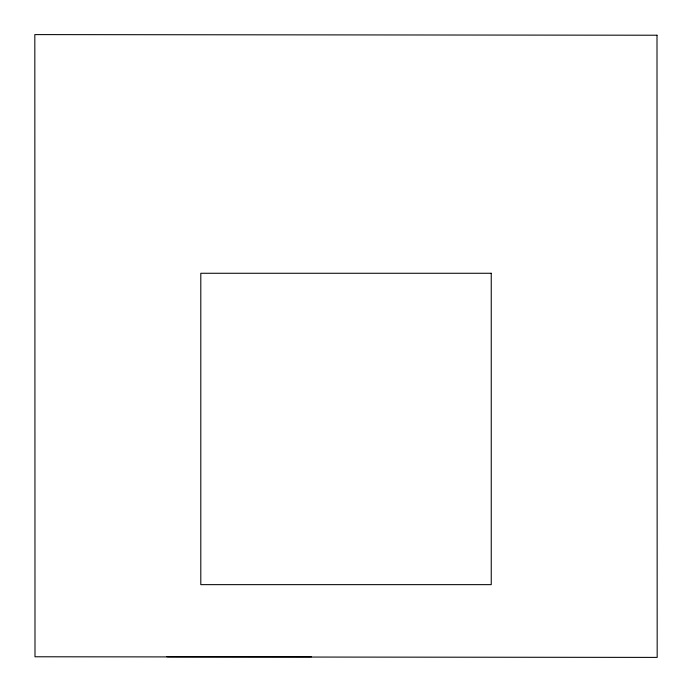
<?xml version="1.0" encoding="UTF-8"?>
<svg xmlns="http://www.w3.org/2000/svg" width="692" height="692" viewBox="0 0 692 692"><rect width="100%" height="100%" fill="white"/><g stroke="black" fill="none" stroke-linecap="round" stroke-linejoin="round"><path stroke-width="1.04" d="M311.426 656.777L169.834 656.777A41.477 41.477 0 0 1 166.884 656.673M491.242 273.271L200.801 273.271L200.801 584.645L491.242 584.645L491.242 273.271M657.002 35.223L34.825 34.6L34.998 656.777L657.175 657.4L657.002 35.223"/></g></svg>
